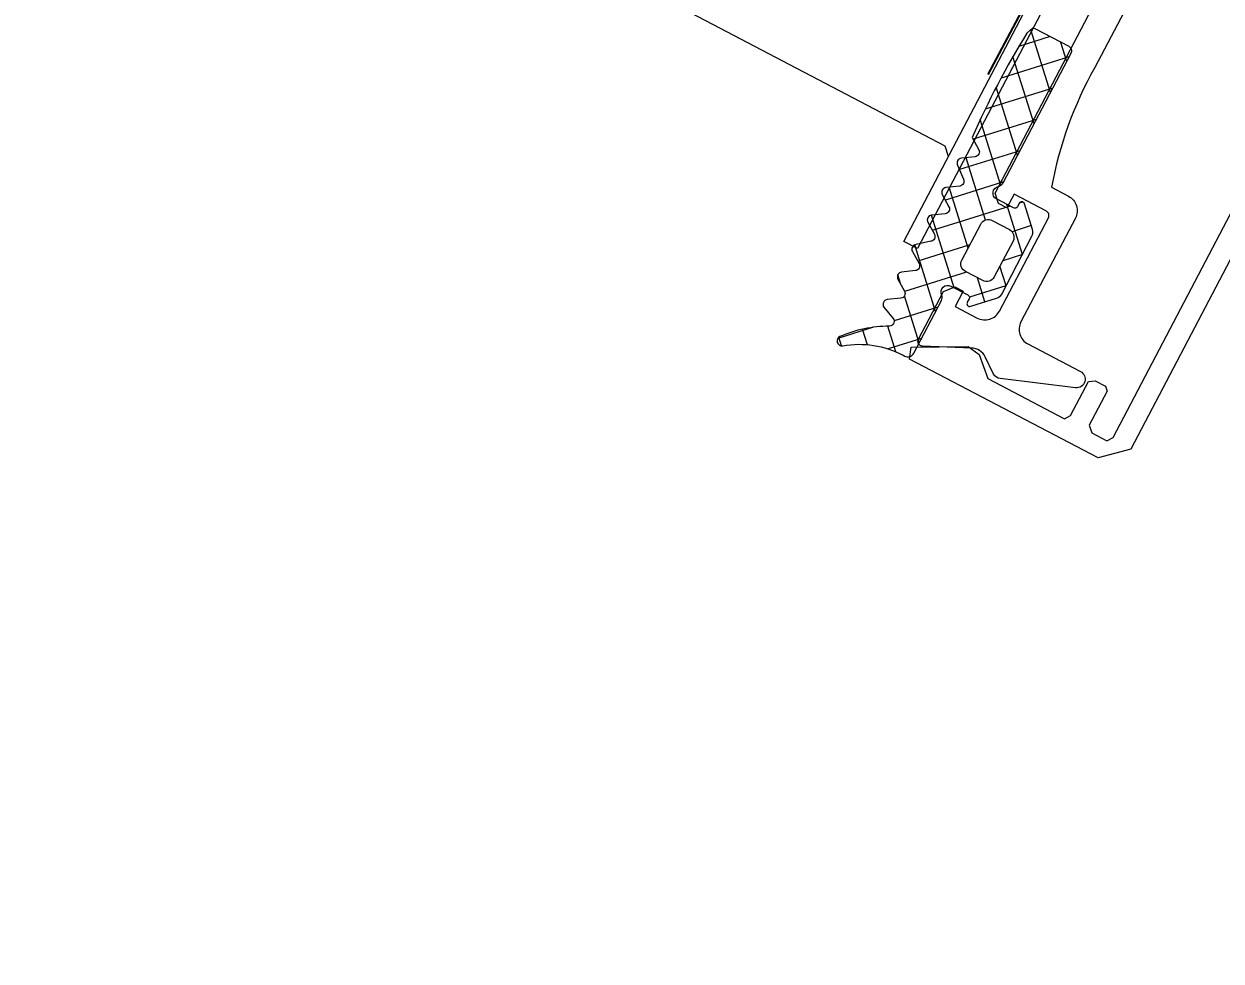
# Model space of a CAD drawing. Header units: millimetres. Extents: x 0 to 8967983, y -224399 to 13801.
# Drawn here: x 71774.6 to 71850.7, y -101500.6 to -101441 of the extents above; entities that cross this region are included whole.
import ezdxf
from ezdxf import colors
from ezdxf.entities.mleader import LeaderData, LeaderLine
from ezdxf.math import Vec2, Vec3

# ---------------------------------------------------------------- set-up
doc = ezdxf.new("R2010")
doc.units = ezdxf.units.MM
doc.header["$LTSCALE"] = 10
doc.layers.add('АР_Перегородки витражные', color=152, linetype='Continuous', lineweight=13)
doc.layers.add('Архитектура', color=251, linetype='Continuous')
doc.layers.add('Тонкая', color=7, linetype='Continuous')
doc.layers.get('0').off()
doc.layers.get('0').freeze()
doc.styles.add('ISOCPEUR', font='isocpeur.TTF', dxfattribs={"width": 0.7})

# ---------------------------------------------------------------- blocks, each defined once
blk = doc.blocks.new('_DOTSMALL')
at = {"color": 0, "linetype": 'ByBlock', "const_width": 0.5}
blk.add_lwpolyline([(-0.0625, 0, 1), (0.0625, 0, 1)], format="xyb", close=True, dxfattribs=at)
blk = doc.blocks.new('стойка витр.')
h = blk.add_hatch()
h.set_pattern_fill('ANSI37', scale=0.5, angle=-69.23283665521843)
h.set_pattern_definition([(335.7671633447816, (-69115.91679156918, 318510.7132420751), (0.6515825639889636, 1.447617495164233), []), (65.76716334478155, (-69115.91679156918, 318510.7132420751), (-1.447617495164233, 0.6515825639889636), [])])
edge = h.paths.add_edge_path()
edge.add_arc((-61.4231846681505, -46.18171078326122), 0.5487303657935584, 155.7657062155241, 200.7671633447816)
edge.add_line((-61.92355794899049, -45.95647403381008), (-61.2158101547102, -44.38418138318229))
edge.add_arc((-61.04906058835331, -44.45924160668073), 0.1828645893715156, 20.76716334478156, 155.7657062155241)
edge.add_line((-60.87807688978501, -44.39440310015198), (-60.79158864807687, -44.62247867199039))
edge.add_arc((-60.62063568932354, -44.55765182228788), 0.1828317201998032, 200.7671633447816, 290.7671633447816)
edge.add_line((-60.55580883962102, -44.72860478100483), (-59.41573388126562, -44.29627843504568))
edge.add_arc((-59.56703588945675, -43.89728440591716), 0.4267183308264255, -69.23283665521843, 72.29363907948373)
edge.add_arc((-59.30747769982554, -43.08429274379887), 0.4267017864716978, 200.7671633447816, 252.293639079486)
edge.add_line((-59.70645626049372, -43.23558888620755), (-63.00984306025202, -34.52432573194528))
edge.add_arc((-62.72490235927398, -34.41627373836673), 0.3047399585219917, 110.7671633447816, 200.7671633447816)
edge.add_line((-62.83295435277978, -34.13133303751965), (-60.55276270053582, -33.26666451912024))
edge.add_arc((-60.44481104638544, -33.55134061801073), 0.3044569814295733, 76.40287424864536, 110.7671633447816)
edge.add_line((-60.3732352333609, -33.25541671472456), (-60.07017099490622, -33.59351893464918))
edge.add_arc((-108.2133039044274, -55.86215009907028), 53.04387976268197, 16.71140087810911, 24.82292581145404)
edge.add_line((-57.40971669906867, -40.60932389061054), (-57.92081016927841, -41.32469074693654))
edge.add_arc((-57.67080742027611, -41.49902445886983), 0.304784542952794, 145.110888314415, 256.4234383751481)
edge.add_line((-57.74235391136608, -41.79529244099831), (-56.88543317024596, -41.99189640294935))
edge.add_arc((-56.95697966133594, -42.28816438507783), 0.304784542952794, -34.8891116855724, 76.4234383751481)
edge.add_line((-56.70697691233363, -42.46249809701112), (-57.17481998566655, -43.29191928954242))
edge.add_arc((-56.92481723669334, -43.46625300146843), 0.304784542952794, 145.1108883144276, 256.4234383751481)
edge.add_line((-56.99636372778332, -43.76252098359691), (-56.1394429866632, -43.95912494554796))
edge.add_arc((-56.21098947775317, -44.25539292764006), 0.3047845429175452, -34.88911168634446, 76.4234383742182)
edge.add_line((-55.96098672877997, -44.42972663955879), (-56.47208019898972, -45.14509349588479))
edge.add_arc((-56.22207744998741, -45.31942720781808), 0.304784542952794, 145.110888314415, 256.4234383752311)
edge.add_line((-56.29362394107739, -45.61569518994656), (-55.43668121195515, -45.81235713578644))
edge.add_arc((-55.50822770304512, -46.10862511790765), 0.3047845429466369, -34.88911168643649, 76.42343837776687)
edge.add_line((-55.25822495407192, -46.28295882984094), (-55.76931842428166, -46.99832568616694))
edge.add_arc((-55.51931567527936, -47.17265939811477), 0.3047845429466368, 145.1108883110316, 256.4234383751786)
edge.add_line((-55.59086216636933, -47.46892738023598), (-54.69071301640361, -47.77952769444528))
edge.add_arc((-54.76225950749358, -48.07579567657376), 0.304784542952794, -34.88911168566796, 76.42343837513553)
edge.add_line((-54.51225675849128, -48.25012938850705), (-55.0233282406989, -48.96555422872189))
edge.add_arc((-54.7733254917257, -49.13988794066245), 0.3047845429466368, 145.1108883109486, 256.4234383751578)
edge.add_line((-54.84487198281568, -49.43615592278366), (-53.98795124169555, -49.6327598847347))
edge.add_arc((-54.05949773284374, -49.92902786688501), 0.3047845429818857, -34.88911169317796, 76.42343837111807)
edge.add_line((-53.80949498384143, -50.10336157886923), (-54.32058845405118, -50.81872843519523))
edge.add_arc((-54.07058570504887, -50.99306214712851), 0.3047845429527939, 145.110888314415, 256.4234383750821)
edge.add_line((-54.14213219613885, -51.289330129257), (-53.29055360303028, -51.47184183257195))
edge.add_arc((-53.362076024001, -51.76811134383752), 0.3047803799531579, -43.67508993618791, 76.42790436632716)
edge.add_line((-53.141638296569, -51.97858292939782), (-53.80995652789716, -52.62318184232572))
edge.add_arc((-53.58948976171087, -52.83365406201483), 0.304801821276656, 136.3285933989482, 262.747126980386)
edge.add_arc((-54.63612651554286, -61.05759711530845), 7.985474883734515, 59.5860415328172, 82.74712698038475)
edge.add_arc((-50.74783774605021, -54.43386708250182), 0.3048115604497932, 253.2910110232634, 419.5860415328165)
edge.add_arc((-52.57053616183111, -60.50577614369104), 6.03477116777137, 73.29101102326332, 110.7671633447816)
edge.add_line((-54.71029190413537, -54.86308986830409), (-54.82445022999309, -54.90637969896488))
edge.add_arc((-54.97574411131791, -54.50740710097307), 0.4266954176128115, 200.7671633447816, 290.7671633447816)
edge.add_line((-55.37471671431558, -54.65870098416781), (-56.71485841512913, -51.12465313347639))
edge.add_arc((-56.31587985443184, -50.97335699107498), 0.4267017864716978, 149.2366398299847, 200.7671633447816)
edge.add_arc((-57.04912318740389, -50.53689152278093), 0.4266140358978636, -30.76336017001563, 40.01429570365114)
edge.add_arc((-57.04924751253566, -50.53686138928606), 0.4266898917694475, 40.00046259028549, 110.7671633447816)
edge.add_line((-57.20053943697712, -50.13789395169442), (-58.34061702035251, -50.57022129308461))
edge.add_arc((-58.27579017065, -50.74117425180884), 0.1828317201998032, 110.7671633447816, 200.7671633447816)
edge.add_line((-58.44674312937423, -50.80600110151136), (-58.36025488766609, -51.03407667334977))
edge.add_arc((-58.5312385862635, -51.09891517987853), 0.1828645893715156, 245.768620474039, 380.7671633447816)
edge.add_line((-58.60629032819998, -51.26566856380668), (-60.17861897521652, -50.55800074261788))
edge.add_arc((-59.95340767674497, -50.05761600615369), 0.5487303657759914, 200.7671633447816, 245.768620474038)
edge.add_line((-60.46648650063435, -50.25217996134597), (-61.93626349206897, -46.37627473846078))
edge = h.paths.add_edge_path(flags=16)
edge.add_arc((-59.3589242202288, -49.0410722918532), 0.5414973949664272, 200.7671633447816, 290.7671633447816)
edge.add_line((-60.77816753828665, -46.82561758724478), (-59.8652400081919, -49.23307164497237))
edge.add_arc((-60.27185175029445, -46.63361823412561), 0.5414973949664272, 110.7671633447816, 200.7671633447816)
edge.add_line((-59.31039323387085, -45.68990118378861), (-60.46385110344272, -46.12730244614795))
edge.add_arc((-59.11839388072258, -46.19621697176626), 0.5414973949664272, 20.76716334478156, 110.7671633447816)
edge.add_line((-57.69915056266473, -48.4116716763674), (-58.61207809275948, -46.00421761863981))
edge.add_arc((-58.20546635065693, -48.60367102949385), 0.5414973949664272, -69.23283665521843, 20.76716334478156)
edge.add_line((-59.16692486710963, -49.54738807983085), (-58.01346699753776, -49.10998681747151))
at = {"lineweight": 0, "ltscale": 100, "transparency": 33554687}
for points in [[(-91.4479567084054, -1.960141251613095), (-69.79711318280897, -59.05493725829001), (-67.79633972485317, -59.86096016635565), (-55.14222276612418, -55.06240889040782), (-55.17360051473952, -54.29197395897063), (-58.74284135404741, -53.81994964957266), (-59.49761640312499, -54.23655585793313), (-60.24856024209294, -55.69488708899735), (-65.37859903858043, -57.64024244590109), (-65.73629895772319, -57.38465222291416), (-66.6008891230158, -55.10466719327087), (-67.02936398953898, -55.00637070929224), (-67.71337109521846, -55.26575215648336), (-67.85490698204376, -55.58020167878567), (-66.99031681675115, -57.86018670842168), (-67.20262765098596, -58.33192996972502), (-68.22862381348386, -58.72099664351117), (-68.58632373265573, -58.46540642052423), (-90.15068845250062, -1.598661102303595)], [(-56.0608929025766, -41.98018508909445), (-55.7778211288678, -41.3512860444971), (-17.47126860445132, -26.8251079561378), (-16.84236955983215, -27.10817972981749), (-16.28037825660431, -28.59019029343472)]]:
    blk.add_lwpolyline(points, dxfattribs=at)
blk.add_lwpolyline([(-68.06674346281216, -26.13747383952432), (-64.60831683766446, -35.257587909633, -0.08279896819570452), (-62.79196445917478, -43.13942544953898), (-63.93198596592993, -43.57173152618634, 0.4143260923033303), (-64.53356650879141, -44.90831919242919), (-61.89652362803463, -51.86238660132221, -0.4143260923197836), (-62.49810417322442, -53.19897426147509), (-66.03213605380733, -54.539109906269, 0.8270430078467679), (-65.84594417811604, -55.60071914693981), (-61.02268547978019, -55.59720897083025, 0.2496293600316565), (-60.5639567229955, -55.36182965500484), (-59.91132736596046, -54.3320132763838, -0.2673491356416615), (-58.97583718542592, -53.89078178507043), (-55.8782996214868, -54.15051325823879, 0.5512236456822476), (-55.5684323037276, -53.73866745794658), (-56.77889371593483, -50.54659564225585), (-57.45105016132584, -50.14953851031169), (-58.02103192274808, -50.36568055463431), (-57.63195425496087, -51.39170570910937), (-59.11396481856355, -51.95369701235177, -0.4143260923197838), (-60.45053247085889, -51.35207201584126), (-62.82818291042349, -45.08204070453939, -0.414362099391309), (-62.65124893639586, -44.68894855178223), (-60.48523126714281, -43.867575801356), (-60.13938200823031, -44.77960460352188), (-59.56940024680807, -44.56346255919925), (-59.28629948117305, -43.93455252060812), (-73.55412178576807, -6.30930235532287)], format="xyb", dxfattribs=at)
blk.add_lwpolyline([(-72.91737339223619, -0.2793946658493951), (-54.81141330953687, -48.02608389785019), (-53.89938450735644, -47.68023463893769), (-72.00534459005576, 0.06645459306309931)], close=True)
at = {"color": 7, "lineweight": 0, "ltscale": 100, "transparency": 33554687}
blk.add_lwpolyline([(-53.29055360303028, -51.47184183257923, -0.5779496213016146), (-53.141638296569, -51.97858292939782), (-53.80995652789716, -52.62318184232572, 0.615333828900983), (-53.62795459362678, -53.13601908472629, -0.1014034095220688), (-50.59355139863328, -54.17098724229436, -0.8870851218243345), (-50.83548992767464, -54.72580403192842, 0.1649969122064492), (-54.71037595931557, -54.86312174275372), (-54.82437231158838, -54.90635015161388, -0.4143043114941015), (-55.37473404189222, -54.65865529014263), (-56.71485869266326, -51.12465240150777, -0.2286961432583318), (-56.6825516007957, -50.75512261017138, 0.3190489133936659), (-56.72238630641368, -50.26258777469775, 0.3190018552396916), (-57.20057019143132, -50.1379056140504), (-58.34056270623114, -50.57020069668943, 0.4143996870833266), (-58.44672253300087, -50.80605541561818), (-58.36026571528055, -51.03404812018562, -0.6683385997492722), (-58.60634048073553, -51.26564599134144), (-60.17864607612137, -50.55798854513705, -0.1988829373258806), (-60.46647005763953, -50.25222332264093), (-61.93627993503469, -46.37623137718037, -0.1988829373551211), (-61.92357014780282, -45.95650113405281), (-61.21583272970747, -44.38423153456097, -0.6683385997492723), (-60.87806606217055, -44.39443165331613), (-60.79160924445023, -44.62242435788357, 0.4143996870833266), (-60.55575452549965, -44.72858418460964), (-59.41576201069984, -44.29628910197061, 0.7102015621310012), (-59.43724861560622, -43.49078250258754, -0.2286961432583318), (-59.70645598293049, -43.23558961817616), (-63.00981577733182, -34.52439767894975, -0.414362099440266), (-62.83288180333329, -34.13130552614166), (-60.55286778177833, -33.26670436685527, -0.1511707915363169), (-60.3732352333609, -33.25541671472456), (-60.07017099493532, -33.59351893464918, -0.03540799054371244), (-57.40971669906867, -40.60932389061054), (-57.92081016927841, -41.32469074693654, 0.527867958552825), (-57.74235391136608, -41.79529244099831), (-56.88543317024596, -41.99189640294935, -0.5278679585528249), (-56.70697691233363, -42.46249809701112), (-57.17481998566655, -43.29191928953514, 0.527867958552825), (-56.99636372778332, -43.76252098359691), (-56.1394429866632, -43.95912494554796, -0.5278679585528249), (-55.96098672877997, -44.42972663955879), (-56.47208019898972, -45.14509349588479, 0.527867958552825), (-56.29362394107739, -45.61569518994656), (-55.43668121195515, -45.81235713578644, -0.5278679585717272), (-55.25822495407192, -46.28295882984094), (-55.76931842428166, -46.99832568616694, 0.5278679585717273), (-55.59086216636933, -47.46892738023598), (-54.69071301640361, -47.77952769444528, -0.5278679585528249), (-54.51225675849128, -48.25012938850705), (-55.02332824072801, -48.96555422872189, 0.5278679585717273), (-54.84487198281568, -49.43615592278366), (-53.98795124169555, -49.6327598847347, -0.5278679585717272), (-53.80949498384143, -50.10336157886923), (-54.32058845405118, -50.81872843519523, 0.5278679585528251), (-54.14213219613885, -51.289330129257)], format="xyb", close=True, dxfattribs=at)
at = {"color": 7}
blk.add_lwpolyline([(-57.69915056266473, -48.4116716763674), (-58.61207809275948, -46.00421761863981, 0.414213562373095), (-59.31039323387085, -45.68990118378861), (-60.46385110341362, -46.12730244614795, 0.414213562373095), (-60.77816753828665, -46.82561758724478), (-59.8652400081919, -49.23307164497237, 0.414213562373095), (-59.16692486710963, -49.54738807983085), (-58.01346699753776, -49.10998681747151, 0.414213562373095)], format="xyb", close=True, dxfattribs=at)
blk = doc.blocks.new('A$Cd39b9c29')
at = {"color": 5, "ltscale": 150}
blk.add_line((4802.162454684963, -2791.910856640316), (6064.915442717611, -400.4321254459792), dxfattribs=at)
at = {"layer": 'АР_Перегородки витражные', "xscale": -1, "rotation": 353.2013528500327}
blk.add_blockref('стойка витр.', (4748.954012565548, -2748.805728692532), dxfattribs=at)
blk = doc.blocks.new('A$Cec9b444d')
at = {"layer": 'Тонкая', "ltscale": 100, "rotation": 359.8999999999999}
blk.add_blockref('A$Cd39b9c29', (-19.13216614062549, 2.909131854816223), dxfattribs=at)

msp = doc.modelspace()

# ---------------------------------------------------------------- linework, layer by layer
at = {"layer": 'Архитектура', "lineweight": 25, "transparency": 33554684}
for centre, radius, start, end in [((64188.42027719764, -95759.97421989312), 8924.05480828957, 271.1088337123331, 356.4039573740176), ((64178.06504350292, -95747.61643927057), 8940.172386791677, 271.691253669554, 356.3290814001824), ((64177.46455168902, -95753.94507201882), 9778.654617052323, 272.592547965165, 356.6353913736801), ((64169.79712919393, -95735.95544481733), 9144.28346907419, 272.8206375183432, 356.2887310665689)]:
    msp.add_arc(centre, radius, start, end, dxfattribs=at)

# ---------------------------------------------------------------- block references
msp.add_blockref('A$Cec9b444d', (67057.72434611898, -98646.87649074812), dxfattribs=at)

# ---------------------------------------------------------------- leaders
ml = msp.add_multileader_mtext('Standard', dxfattribs=at)
ml.set_content('0,000', color=256, style='ISOCPEUR')
ml.set_leader_properties(color=256, linetype='Continuous', lineweight=-1)
ml.set_arrow_properties(name='DOTSMALL')
ml.build(insert=Vec2(0, 0))
ml.multileader.update_dxf_attribs({"has_text_frame": 1, "text_left_attachment_type": 4, "text_right_attachment_type": 4, "dogleg_length": 100, "arrow_head_size": 180})
ctx = ml.context
ctx.base_point, ctx.char_height, ctx.arrow_head_size, ctx.landing_gap_size, ctx.plane_origin = Vec3(109227.8345319777, -179824.0994568599, 1.149675994230903e-08), 250, 180, 50, Vec3(109146.4410821284, -181024.9969823235, 1.149675994230903e-08)
ctx.left_attachment, ctx.right_attachment = 4, 4
notes = []
notes.append((ctx, [(0, (0, 0, 0), (0, 0), (1, 0), 1, [])]))
ctx.mtext.insert, ctx.mtext.width, ctx.mtext.line_spacing_style, ctx.mtext.flow_direction = Vec3(109277.8345319777, -179424.0994568599, 1.149675994230903e-08), 852.6970314602484, 2, 5
ml = msp.add_multileader_mtext('Standard', dxfattribs=at)
ml.set_content('0,000', color=256, style='ISOCPEUR')
ml.set_leader_properties(color=256, linetype='Continuous', lineweight=-1)
ml.set_arrow_properties(name='DOTSMALL')
ml.build(insert=Vec2(0, 0))
ml.multileader.update_dxf_attribs({"has_text_frame": 1, "text_left_attachment_type": 4, "text_right_attachment_type": 4, "dogleg_length": 100, "arrow_head_size": 180})
ctx = ml.context
ctx.base_point, ctx.char_height, ctx.arrow_head_size, ctx.landing_gap_size, ctx.plane_origin = Vec3(93570.61230941524, -179043.501211703, 1.149675994230903e-08), 250, 180, 50, Vec3(91409.39993934671, -179568.0801185216, 1.149675994230903e-08)
ctx.left_attachment, ctx.right_attachment = 4, 4
notes.append((ctx, [(0, (0, 0, 0), (0, 0), (1, 0), 1, [])]))
ctx.mtext.insert, ctx.mtext.width, ctx.mtext.line_spacing_style, ctx.mtext.flow_direction = Vec3(93620.61230941524, -178643.501211703, 1.149675994230903e-08), 852.6970314602484, 2, 5
ml = msp.add_multileader_mtext('Standard', dxfattribs=at)
ml.set_content('-1,140', color=256, style='ISOCPEUR')
ml.set_leader_properties(color=256, linetype='Continuous', lineweight=-1)
ml.set_arrow_properties(name='DOTSMALL')
ml.build(insert=Vec2(0, 0))
ml.multileader.update_dxf_attribs({"has_text_frame": 1, "text_left_attachment_type": 4, "text_right_attachment_type": 4, "dogleg_length": 100, "arrow_head_size": 180})
ctx = ml.context
ctx.base_point, ctx.char_height, ctx.arrow_head_size, ctx.landing_gap_size, ctx.plane_origin = Vec3(85513.64643370814, -171108.2295539479, 1.149675994230903e-08), 250, 180, 50, Vec3(85432.25298385893, -170822.0879778057, 1.149675994230903e-08)
ctx.left_attachment, ctx.right_attachment = 4, 4
notes.append((ctx, [(0, (0, 0, 0), (0, 0), (1, 0), 1, [])]))
ctx.mtext.insert, ctx.mtext.width, ctx.mtext.line_spacing_style, ctx.mtext.flow_direction = Vec3(85563.64643370814, -170774.8962206146, 1.149675994230903e-08), 852.6970314602484, 2, 5
ml = msp.add_multileader_mtext('Standard', dxfattribs=at)
ml.set_content('-1,140', color=256, style='ISOCPEUR')
ml.set_leader_properties(color=256, linetype='Continuous', lineweight=-1)
ml.set_arrow_properties(name='DOTSMALL')
ml.build(insert=Vec2(0, 0))
ml.multileader.update_dxf_attribs({"has_text_frame": 1, "text_left_attachment_type": 4, "text_right_attachment_type": 4, "dogleg_length": 100, "arrow_head_size": 180})
ctx = ml.context
ctx.base_point, ctx.char_height, ctx.arrow_head_size, ctx.landing_gap_size, ctx.plane_origin = Vec3(88173.50544428907, -169016.9644614541), 250, 180, 50, Vec3(88092.11199443985, -170284.5286535844)
ctx.left_attachment, ctx.right_attachment = 4, 4
notes.append((ctx, [(0, (0, 0, 0), (0, 0), (1, 0), 1, [])]))
ctx.mtext.insert, ctx.mtext.width, ctx.mtext.line_spacing_style, ctx.mtext.flow_direction = Vec3(88223.50544428907, -168683.6311281208), 852.6970314602484, 2, 5
ml = msp.add_multileader_mtext('Standard', dxfattribs=at)
ml.set_content('-2,650', color=256, style='ISOCPEUR')
ml.set_leader_properties(color=256, linetype='Continuous', lineweight=-1)
ml.set_arrow_properties(name='DOTSMALL')
ml.build(insert=Vec2(0, 0))
ml.multileader.update_dxf_attribs({"has_text_frame": 1, "text_left_attachment_type": 4, "text_right_attachment_type": 4, "dogleg_length": 100, "arrow_head_size": 180})
ctx = ml.context
ctx.base_point, ctx.char_height, ctx.arrow_head_size, ctx.landing_gap_size, ctx.plane_origin = Vec3(97964.86647307395, -185922.1176271643), 250, 180, 50, Vec3(95803.65410300542, -186513.3632006497)
ctx.left_attachment, ctx.right_attachment = 4, 4
notes.append((ctx, [(0, (0, 0, 0), (0, 0), (1, 0), 1, [])]))
ctx.mtext.insert, ctx.mtext.width, ctx.mtext.line_spacing_style, ctx.mtext.flow_direction = Vec3(98014.86647307395, -185588.784293831), 852.6970314602484, 2, 5
ml = msp.add_multileader_mtext('Standard', dxfattribs=at)
ml.set_content('{\\W0.8;-2,250}', color=256, style='ISOCPEUR')
ml.set_leader_properties(color=256, linetype='Continuous', lineweight=-1)
ml.set_arrow_properties(name='DOTSMALL')
ml.build(insert=Vec2(0, 0))
ml.multileader.update_dxf_attribs({"has_text_frame": 1, "text_left_attachment_type": 4, "text_right_attachment_type": 4, "dogleg_length": 100, "arrow_head_size": 180})
ctx = ml.context
ctx.base_point, ctx.char_height, ctx.arrow_head_size, ctx.landing_gap_size, ctx.plane_origin = Vec3(103807.2803555565, -171634.4771294484), 250, 180, 50, Vec3(103725.8869057072, -172912.5964344966)
ctx.left_attachment, ctx.right_attachment = 4, 4
notes.append((ctx, [(0, (0, 0, 0), (0, 0), (1, 0), 1, [])]))
ctx.mtext.insert, ctx.mtext.width, ctx.mtext.defined_height, ctx.mtext.line_spacing_style, ctx.mtext.flow_direction = Vec3(103857.2803555565, -171301.1437961151), 769.9889591111103, 343.8884462512117, 2, 5
ml = msp.add_multileader_mtext('Standard', dxfattribs=at)
ml.set_content('%%P0,000', color=256, style='ISOCPEUR')
ml.set_leader_properties(color=256, linetype='Continuous', lineweight=-1)
ml.set_arrow_properties(name='DOTSMALL')
ml.build(insert=Vec2(0, 0))
ml.multileader.update_dxf_attribs({"has_text_frame": 1, "text_left_attachment_type": 4, "text_right_attachment_type": 4, "dogleg_length": 100, "arrow_head_size": 180})
ctx = ml.context
ctx.base_point, ctx.char_height, ctx.arrow_head_size, ctx.landing_gap_size, ctx.plane_origin = Vec3(77765.30692788668, -167248.6201944349), 250, 180, 50, Vec3(75221.94054402775, -169195.6268845529)
ctx.left_attachment, ctx.right_attachment = 4, 4
notes.append((ctx, [(0, (0, 0, 0), (0, 0), (1, 0), 1, [])]))
ctx.mtext.insert, ctx.mtext.width, ctx.mtext.line_spacing_style, ctx.mtext.flow_direction = Vec3(77815.30692788668, -166915.2868611016), 852.6970314602484, 2, 5
ml = msp.add_multileader_mtext('Standard', dxfattribs=at)
ml.set_content('%%P0,000', color=256, style='ISOCPEUR')
ml.set_leader_properties(color=256, linetype='Continuous', lineweight=-1)
ml.set_arrow_properties(name='DOTSMALL')
ml.build(insert=Vec2(0, 0))
ml.multileader.update_dxf_attribs({"has_text_frame": 1, "text_left_attachment_type": 4, "text_right_attachment_type": 4, "dogleg_length": 100, "arrow_head_size": 180})
ctx = ml.context
ctx.base_point, ctx.char_height, ctx.arrow_head_size, ctx.landing_gap_size, ctx.plane_origin = Vec3(112176.9498613266, -179831.5959282387), 250, 180, 50, Vec3(109105.8681456613, -181421.1444692705)
ctx.left_attachment, ctx.right_attachment = 4, 4
notes.append((ctx, [(0, (0, 0, 0), (0, 0), (1, 0), 1, [])]))
ctx.mtext.insert, ctx.mtext.width, ctx.mtext.line_spacing_style, ctx.mtext.flow_direction = Vec3(112226.9498613266, -179498.2625949054), 852.6970314602484, 2, 5
ml = msp.add_multileader_mtext('Standard', dxfattribs=at)
ml.set_content('%%P0,000', color=256, style='ISOCPEUR')
ml.set_leader_properties(color=256, linetype='Continuous', lineweight=-1)
ml.set_arrow_properties(name='DOTSMALL')
ml.build(insert=Vec2(0, 0))
ml.multileader.update_dxf_attribs({"has_text_frame": 1, "text_left_attachment_type": 4, "text_right_attachment_type": 4, "dogleg_length": 100, "arrow_head_size": 180})
ctx = ml.context
ctx.base_point, ctx.char_height, ctx.arrow_head_size, ctx.landing_gap_size, ctx.plane_origin = Vec3(75855.86278546404, -202520.9245383602), 250, 180, 50, Vec3(72784.78106979874, -204110.473079392)
ctx.left_attachment, ctx.right_attachment = 4, 4
notes.append((ctx, [(0, (0, 0, 0), (0, 0), (1, 0), 1, [])]))
ctx.mtext.insert, ctx.mtext.width, ctx.mtext.line_spacing_style, ctx.mtext.flow_direction = Vec3(75905.86278546404, -202187.5912050268), 852.6970314602484, 2, 5
ml = msp.add_multileader_mtext('Standard', dxfattribs=at)
ml.set_content('+2,100', color=256, style='ISOCPEUR')
ml.set_leader_properties(color=256, linetype='Continuous', lineweight=-1)
ml.set_arrow_properties(name='DOTSMALL')
ml.build(insert=Vec2(0, 0))
ml.multileader.update_dxf_attribs({"has_text_frame": 1, "text_left_attachment_type": 4, "text_right_attachment_type": 4, "dogleg_length": 100, "arrow_head_size": 180})
ctx = ml.context
ctx.base_point, ctx.char_height, ctx.arrow_head_size, ctx.landing_gap_size, ctx.plane_origin = Vec3(108644.689688993, -173339.4403854473, 1.149675994230903e-08), 250, 180, 50, Vec3(108563.2962391438, -174607.0045775776, 1.149675994230903e-08)
ctx.left_attachment, ctx.right_attachment = 4, 4
notes.append((ctx, [(0, (0, 0, 0), (0, 0), (1, 0), 1, [])]))
ctx.mtext.insert, ctx.mtext.width, ctx.mtext.line_spacing_style, ctx.mtext.flow_direction = Vec3(108694.689688993, -173006.107052114, 1.149675994230903e-08), 852.6970314602484, 2, 5
ml = msp.add_multileader_mtext('Standard', dxfattribs=at)
ml.set_content('%%P0,000', color=256, style='ISOCPEUR')
ml.set_leader_properties(color=256, linetype='Continuous', lineweight=-1)
ml.set_arrow_properties(name='DOTSMALL')
ml.build(insert=Vec2(0, 0))
ml.multileader.update_dxf_attribs({"has_text_frame": 1, "text_left_attachment_type": 4, "text_right_attachment_type": 4, "dogleg_length": 100, "arrow_head_size": 180})
ctx = ml.context
ctx.base_point, ctx.char_height, ctx.arrow_head_size, ctx.landing_gap_size, ctx.plane_origin = Vec3(73396.09986243525, -204238.7608166377), 250, 180, 50, Vec3(70277.29966569098, -203473.5771297424)
ctx.left_attachment, ctx.right_attachment = 4, 4
notes.append((ctx, [(0, (0, 0, 0), (0, 0), (1, 0), 1, [])]))
ctx.mtext.insert, ctx.mtext.width, ctx.mtext.line_spacing_style, ctx.mtext.flow_direction = Vec3(73446.09986243525, -203905.4274833043), 852.6970314602484, 2, 5
ml = msp.add_multileader_mtext('Standard', dxfattribs=at)
ml.set_content('%%P0,000', color=256, style='ISOCPEUR')
ml.set_leader_properties(color=256, linetype='Continuous', lineweight=-1)
ml.set_arrow_properties(name='DOTSMALL')
ml.build(insert=Vec2(0, 0))
ml.multileader.update_dxf_attribs({"has_text_frame": 1, "text_left_attachment_type": 4, "text_right_attachment_type": 4, "dogleg_length": 100, "arrow_head_size": 180})
ctx = ml.context
ctx.base_point, ctx.char_height, ctx.arrow_head_size, ctx.landing_gap_size, ctx.plane_origin = Vec3(80111.56057722156, -169396.6651229074), 250, 180, 50, Vec3(76159.99959400075, -170835.1421161888)
ctx.left_attachment, ctx.right_attachment = 4, 4
notes.append((ctx, [(0, (0, 0, 0), (0, 0), (1, 0), 1, [])]))
ctx.mtext.insert, ctx.mtext.width, ctx.mtext.line_spacing_style, ctx.mtext.flow_direction = Vec3(80161.56057722156, -169063.3317895741), 852.6970314602484, 2, 5
ml = msp.add_multileader_mtext('Standard', dxfattribs=at)
ml.set_content('Л.3', color=256, style='ISOCPEUR')
ml.set_leader_properties(color=256, linetype='Continuous', lineweight=-1)
ml.set_arrow_properties(name='DOTSMALL')
ml.build(insert=Vec2(0, 0))
ml.multileader.update_dxf_attribs({"has_text_frame": 1, "text_left_attachment_type": 4, "text_right_attachment_type": 4, "dogleg_length": 100, "arrow_head_size": 180})
ctx = ml.context
ctx.base_point, ctx.char_height, ctx.arrow_head_size, ctx.landing_gap_size, ctx.plane_origin = Vec3(73917.93742473226, -204990.7275228011), 250, 180, 50, Vec3(98695.63924480753, -215170.2203547314)
ctx.left_attachment, ctx.right_attachment = 4, 4
notes.append((ctx, [(0, (0, 0, 0), (0, 0), (1, 0), 1, [])]))
ctx.mtext.insert, ctx.mtext.width, ctx.mtext.line_spacing_style, ctx.mtext.flow_direction = Vec3(73967.93742473226, -204657.3941894678), 852.6970314602484, 2, 5
ml = msp.add_multileader_mtext('Standard', dxfattribs=at)
ml.set_content('Л.4', color=256, style='ISOCPEUR')
ml.set_leader_properties(color=256, linetype='Continuous', lineweight=-1)
ml.set_arrow_properties(name='DOTSMALL')
ml.build(insert=Vec2(0, 0))
ml.multileader.update_dxf_attribs({"has_text_frame": 1, "text_left_attachment_type": 4, "text_right_attachment_type": 4, "dogleg_length": 100, "arrow_head_size": 180})
ctx = ml.context
ctx.base_point, ctx.char_height, ctx.arrow_head_size, ctx.landing_gap_size, ctx.plane_origin = Vec3(81011.08483592642, -170179.9664768753), 250, 180, 50, Vec3(106247.0021695468, -181803.0859569088)
ctx.left_attachment, ctx.right_attachment = 4, 4
notes.append((ctx, [(0, (0, 0, 0), (0, 0), (1, 0), 1, [])]))
ctx.mtext.insert, ctx.mtext.width, ctx.mtext.line_spacing_style, ctx.mtext.flow_direction = Vec3(81061.08483592642, -169846.633143542), 852.6970314602484, 2, 5
ml = msp.add_multileader_mtext('Standard', dxfattribs=at)
ml.set_content('Л.5', color=256, style='ISOCPEUR')
ml.set_leader_properties(color=256, linetype='Continuous', lineweight=-1)
ml.set_arrow_properties(name='DOTSMALL')
ml.build(insert=Vec2(0, 0))
ml.multileader.update_dxf_attribs({"has_text_frame": 1, "text_left_attachment_type": 4, "text_right_attachment_type": 4, "dogleg_length": 100, "arrow_head_size": 180})
ctx = ml.context
ctx.base_point, ctx.char_height, ctx.arrow_head_size, ctx.landing_gap_size, ctx.plane_origin = Vec3(108596.3086329371, -175873.6562879031), 250, 180, 50, Vec3(133832.2259665575, -187496.7757679366)
ctx.left_attachment, ctx.right_attachment = 4, 4
notes.append((ctx, [(0, (0, 0, 0), (0, 0), (1, 0), 1, [])]))
ctx.mtext.insert, ctx.mtext.width, ctx.mtext.line_spacing_style, ctx.mtext.flow_direction = Vec3(108646.3086329371, -175540.3229545698), 852.6970314602484, 2, 5
for ctx, leaders in notes:
    for number, flags, end, landing, length, lines in leaders:
        leader = LeaderData()
        leader.index, (leader.has_last_leader_line, leader.has_dogleg_vector, leader.attachment_direction) = number, flags
        leader.last_leader_point, leader.dogleg_vector, leader.dogleg_length = Vec3(end), Vec3(landing), length
        for number, points, colour, breaks in lines:
            line = LeaderLine()
            line.index, line.vertices, line.color, line.breaks = number, Vec3.list(points), colors.encode_raw_color(colour), breaks
            leader.lines.append(line)
        ctx.leaders.append(leader)

doc.saveas('drawing.dxf')
